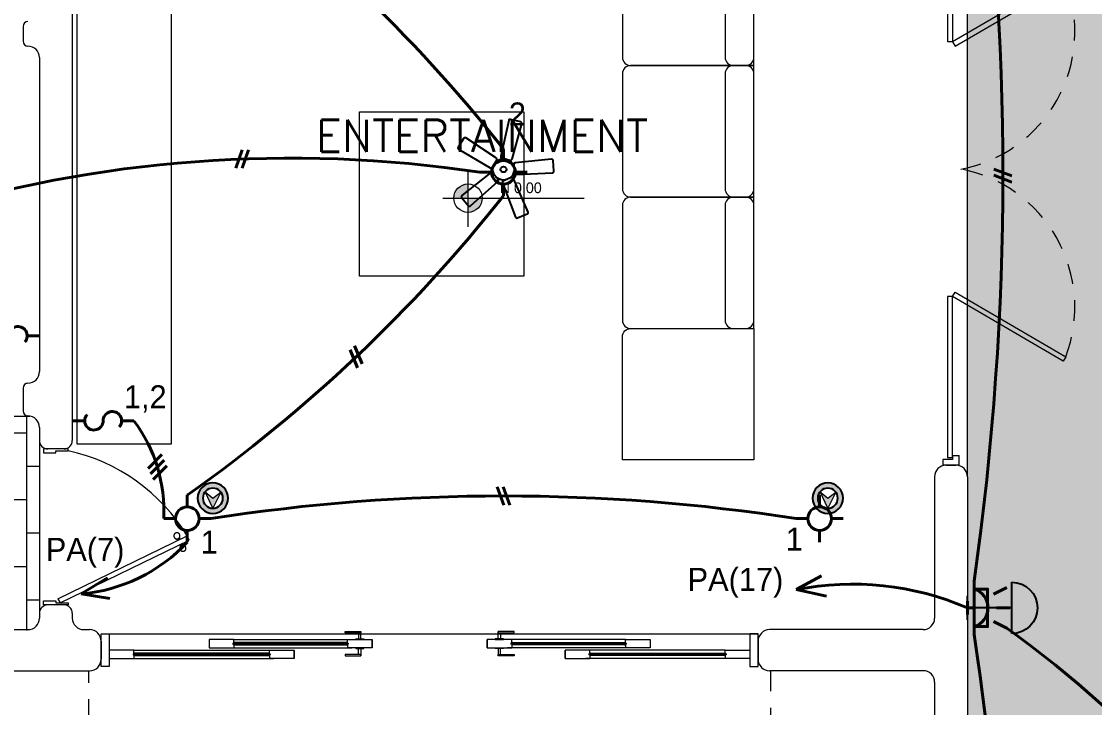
# Model space of a CAD drawing. Header units: metres. Extents: x 14 to 2416, y -346 to 476.
# Drawn here: x 51.24 to 57.78, y -76.9 to -72.73 of the extents above; entities that cross this region are included whole.
import ezdxf

# ---------------------------------------------------------------- set-up
doc = ezdxf.new("R2010")
doc.units = ezdxf.units.M
doc.linetypes.add('0', pattern=[0])
doc.linetypes.add('HIDDEN2', pattern=[0.1875, 0.125, -0.0625])
doc.layers.get('0').update_dxf_attribs({"linetype": '0', "lineweight": 20})
for name, color, linetype, lineweight in [('A-ANNO-TEXT', 20, 'Continuous', 13), ('A-DOOR', 35, 'Continuous', 5), ('A-WALL', 250, 'Continuous', 20), ('baños', 251, 'Continuous', 0), ('E Salida Interruptores', 22, 'Continuous', 40), ('E Salida Luces', 22, 'Continuous', 40), ('E Tuberia Emp Losa', 22, 'Continuous', 40), ('MAVA', 1, 'Continuous', 15), ('MOBILIARIOS', 252, 'Continuous', 0), ('piscina', 131, 'Continuous', 0), ('piso', 253, 'Continuous', 0), ('textos', 7, 'Continuous', 0)]:
    doc.layers.add(name, color=color, linetype=linetype, lineweight=lineweight)
doc.layers.add('hatch piso', color=253, linetype='Continuous', lineweight=0, transparency=0.7)
doc.layers.add('MAVA Luminarias', color=1, linetype='Continuous')
doc.layers.add('Techos 1', color=7, linetype='HIDDEN2', lineweight=9, true_color=0x42391a)
doc.styles.add('CENTURY GOTHIC', font='GOTHIC.TTF')
doc.styles.add('ESC100-2mm', font='arial.ttf', dxfattribs={"height": 0.15})
doc.styles.get("Standard").update_dxf_attribs({"font": 'arial.ttf', "height": 0.1875})

# ---------------------------------------------------------------- blocks, each defined once
blk = doc.blocks.new('dl ip')
at = {"layer": 'MAVA', "true_color": 0xf8991e, "transparency": 33554687}
h = blk.add_hatch(color=30, dxfattribs=at)
h.dxf.hatch_style = 1
h.paths.add_polyline_path([(94.7574, -111.2088), (94.7109, -111.2482), (94.6624, -111.2113), (94.7109, -111.3092)])
at = {"layer": 'MAVA Luminarias', "linetype": 'Continuous', "true_color": 0xf8991e}
h = blk.add_hatch(color=30, dxfattribs=at)
h.paths.add_polyline_path([(94.618, -111.2482, 1), (94.8039, -111.2482, 1)])
h.paths.add_polyline_path([(94.7719, -111.2482, -1), (94.6499, -111.2482, -1)], flags=16)
at = {"layer": 'MAVA', "color": 30, "true_color": 0xf8991e}
for p, q in [((94.7109, -111.2482), (94.6624, -111.2113)), ((94.6624, -111.2113), (94.7109, -111.3092)), ((94.7109, -111.3092), (94.7574, -111.2088)), ((94.7574, -111.2088), (94.7109, -111.2482))]:
    blk.add_line(p, q, dxfattribs=at)
at = {"layer": 'MAVA Luminarias', "color": 30, "linetype": 'Continuous', "true_color": 0xf8991e}
for radius in [0.093, 0.061]:
    blk.add_circle((94.7109, -111.2482), radius, dxfattribs=at)
blk = doc.blocks.new('SCONCE 1')
at = {"layer": 'MAVA Luminarias', "color": 5, "linetype": 'Continuous'}
for p, q in [((-1.374, 0.679), (-1.374, 1.191)), ((-0.931, 0.816), (-0.931, 1.054)), ((-1.374, 0.935), (-0.931, 0.935))]:
    blk.add_line(p, q, dxfattribs=at)
blk.add_arc((-1.374, 0.935), 0.256, 90, 270, dxfattribs=at)
blk = doc.blocks.new('abanico mava')
at = {"layer": 'MAVA Luminarias', "linetype": 'ByBlock', "lineweight": -2, "extrusion": (4.64878e-10, 3.72215e-09, 1), "elevation": 0}
for points in [[(513803.102, 2035248.678), (513803.215, 2035249.086, 0.421374), (513803.203, 2035249.107), (513803.084, 2035249.136, 0.421374), (513803.064, 2035249.124), (513802.972, 2035248.71, 0.407089), (513802.984, 2035248.69), (513803.082, 2035248.666, 0.407089)], [(513802.921, 2035248.69), (513802.567, 2035248.923, 0.421374), (513802.544, 2035248.918), (513802.479, 2035248.814, 0.421374), (513802.485, 2035248.791), (513802.85, 2035248.576, 0.407089), (513802.873, 2035248.581), (513802.926, 2035248.667, 0.407089)], [(513802.993, 2035248.405), (513803.142, 2035248.008, 0.421374), (513803.164, 2035247.998), (513803.278, 2035248.044, 0.421374), (513803.287, 2035248.066), (513803.118, 2035248.455, 0.407089), (513803.096, 2035248.464), (513803.003, 2035248.426, 0.407089)]]:
    blk.add_lwpolyline(points, format="xyb", close=True, dxfattribs=at)
at = {"layer": 'MAVA Luminarias', "linetype": 'ByBlock', "lineweight": -2, "extrusion": (4.64878e-10, 3.72215e-09, 1)}
for points in [[(513803.147, 2035248.501), (513803.57, 2035248.521, 0.421374), (513803.586, 2035248.539), (513803.578, 2035248.661, 0.421374), (513803.559, 2035248.676), (513803.137, 2035248.636, 0.407089), (513803.122, 2035248.618), (513803.129, 2035248.517, 0.407089)], [(513802.854, 2035248.521), (513802.522, 2035248.257, 0.421374), (513802.52, 2035248.233), (513802.599, 2035248.139, 0.421374), (513802.623, 2035248.137), (513802.94, 2035248.418, 0.407089), (513802.942, 2035248.442), (513802.877, 2035248.519, 0.407089)]]:
    blk.add_lwpolyline(points, format="xyb", close=True, dxfattribs=at)
at = {"layer": 'MAVA Luminarias', "linetype": 'ByBlock', "lineweight": -2}
for radius in [0.123, 0.0335]:
    blk.add_circle((513803.004, 2035248.559), radius, dxfattribs=at)
blk = doc.blocks.new('puerta 1.00')
at = {"layer": 'A-DOOR'}
for p, q in [((-0.15, -0.0125), (-0.9369, -0.3949)), ((-0.1376, -0.038), (-0.9245, -0.4204)), ((-0.1376, -0.038), (-0.15, -0.0125)), ((-0.8946, -0.3743), (-0.8996, -0.3641)), ((-0.8777, -0.3661), (-0.8826, -0.3559)), ((-0.8653, -0.3916), (-0.8603, -0.4018)), ((-0.9369, -0.3949), (-0.9245, -0.4204)), ((-0.8822, -0.3998), (-0.8772, -0.4101))]:
    blk.add_line(p, q, dxfattribs=at)
for points in [[(-0.05, 0), (-0.05, -0.025), (-0.125, -0.025), (-0.125, -0.0125), (-0.2, -0.0125), (-0.2, 0), (-0.05, 0)], [(-0.05, -0.95), (-0.05, -0.925), (-0.125, -0.925), (-0.125, -0.9375), (-0.2, -0.9375), (-0.2, -0.95), (-0.05, -0.95)]]:
    blk.add_lwpolyline(points, dxfattribs=at)
blk.add_arc((0.0366, 0.1602), 1.1229, 211.13358, 257.83427, dxfattribs=at)
for points in [[(-0.8982, -0.3642), (-0.9033, -0.3642), (-0.912, -0.3591), (-0.917, -0.3504), (-0.917, -0.3403), (-0.912, -0.3316), (-0.9033, -0.3265), (-0.8932, -0.3265), (-0.8844, -0.3316), (-0.8794, -0.3403), (-0.8794, -0.3504), (-0.8844, -0.3591), (-0.8932, -0.3642), (-0.8982, -0.3642)], [(-0.8617, -0.4394), (-0.8667, -0.4394), (-0.8754, -0.4344), (-0.8805, -0.4256), (-0.8805, -0.4156), (-0.8754, -0.4068), (-0.8667, -0.4018), (-0.8566, -0.4018), (-0.8479, -0.4068), (-0.8428, -0.4156), (-0.8428, -0.4257), (-0.8479, -0.4344), (-0.8566, -0.4394), (-0.8617, -0.4394)]]:
    blk.add_open_spline(points, degree=2, dxfattribs=at)
blk = doc.blocks.new('A$C2f9b60d5')
at = {"layer": 'A-DOOR'}
for p, q in [((0, 0.1005), (0.06, 0.1005)), ((0, 0.1005), (0, 0.0005)), ((0.06, 0.0605), (0.06, 0.1005)), ((3.6, 0.1), (3.54, 0.1)), ((3.54, 0.06), (3.54, 0.1)), ((3.6, 0.1), (3.6, 0)), ((0.035, 0.0005), (0, 0.0005)), ((0.035, 0.0605), (0.035, 0.0005)), ((0.06, 0.0605), (0.035, 0.0605)), ((3.54, 0.06), (3.565, 0.06)), ((3.565, 0.06), (3.565, 0)), ((3.565, 0), (3.6, 0))]:
    blk.add_line(p, q, dxfattribs=at)
for points in [[(0.6314, 0.7341), (1.0247, 0.0604), (1.0509, 0.0757), (0.6576, 0.7494)], [(2.9658, 0.7337), (2.5723, 0.0601), (2.5462, 0.0754), (2.9397, 0.749)], [(0.0446, 0.0605), (1.0247, 0.0604), (1.0247, 0.0301), (0.0446, 0.0302)], [(3.5524, 0.06), (2.5723, 0.0601), (2.5723, 0.0298), (3.5524, 0.0297)]]:
    blk.add_lwpolyline(points, close=True, dxfattribs=at)
at = {"layer": 'A-DOOR', "linetype": 'HIDDEN2'}
for centre, start, end in [((0.96, -0.0488), 10.76134, 110.74881), ((2.637, -0.0491), 69.23247, 169.21994)]:
    blk.add_arc(centre, 0.8536, start, end, dxfattribs=at)
blk = doc.blocks.new('PL BASE 1N NASAS 09')
at = {"layer": 'textos', "transparency": 33554534}
h = blk.add_hatch(color=256, dxfattribs=at)
h.dxf.hatch_style = 1
h.paths.add_polyline_path([(-96.4222, -38.3379, 0.414214), (-96.5087, -38.4244), (-96.4222, -38.4244)])
h.paths.add_polyline_path([(-96.3356, -38.4244), (-96.4222, -38.4244), (-96.4222, -38.511, 0.414214)])
at = {"layer": 'A-DOOR'}
for p, q in [((-97.0886, -41.07), (-97.0886, -41.1051)), ((-97.0886, -41.07), (-97.0886, -41.1051)), ((-97.0736, -41.1051), (-97.0736, -41.0604)), ((-97.0736, -41.1051), (-97.0736, -41.0604)), ((-96.2386, -41.1051), (-96.2386, -41.0604)), ((-96.2386, -41.1051), (-96.2386, -41.0604)), ((-96.2236, -41.07), (-96.2236, -41.1051)), ((-96.2236, -41.07), (-96.2236, -41.1051)), ((-97.8484, -41.1101), (-97.9984, -41.1101)), ((-97.9984, -41.1101), (-97.9984, -41.1601)), ((-97.8484, -41.1101), (-97.9984, -41.1101)), ((-97.9984, -41.1101), (-97.9984, -41.1601)), ((-97.9984, -41.1601), (-97.8484, -41.1601)), ((-97.9984, -41.1601), (-97.8484, -41.1601)), ((-97.8534, -41.1326), (-97.8534, -41.1376)), ((-97.8534, -41.1326), (-97.1511, -41.1326)), ((-97.8534, -41.1326), (-97.8534, -41.1376)), ((-97.8534, -41.1326), (-97.1511, -41.1326)), ((-97.8534, -41.1376), (-97.1511, -41.1376)), ((-97.8534, -41.1376), (-97.1511, -41.1376)), ((-97.8484, -41.1326), (-97.8484, -41.1101)), ((-97.8484, -41.1101), (-97.1299, -41.1101)), ((-97.8484, -41.1326), (-97.8484, -41.1101)), ((-97.8484, -41.1101), (-97.1299, -41.1101)), ((-97.8434, -41.1279), (-97.8484, -41.1279)), ((-97.8434, -41.1279), (-97.8484, -41.1279)), ((-97.8484, -41.1376), (-97.8484, -41.1601)), ((-97.8484, -41.1376), (-97.8484, -41.1601)), ((-97.8434, -41.1424), (-97.8484, -41.1424)), ((-97.8434, -41.1424), (-97.8484, -41.1424)), ((-97.8484, -41.1601), (-97.1299, -41.1601)), ((-97.8484, -41.1601), (-97.1299, -41.1601)), ((-97.8434, -41.1279), (-97.8434, -41.1326)), ((-97.1611, -41.1279), (-97.8434, -41.1279)), ((-97.8434, -41.1279), (-97.8434, -41.1326)), ((-97.1611, -41.1279), (-97.8434, -41.1279)), ((-97.8434, -41.1424), (-97.8434, -41.1376)), ((-97.8434, -41.1424), (-97.8434, -41.1376)), ((-97.8434, -41.1424), (-97.1611, -41.1424)), ((-97.8434, -41.1424), (-97.1611, -41.1424)), ((-97.1611, -41.1279), (-97.1561, -41.1279)), ((-97.1611, -41.1279), (-97.1611, -41.1326)), ((-97.1611, -41.1279), (-97.1561, -41.1279)), ((-97.1611, -41.1279), (-97.1611, -41.1326)), ((-97.1611, -41.1424), (-97.1611, -41.1376)), ((-97.1611, -41.1424), (-97.1611, -41.1376)), ((-97.1611, -41.1424), (-97.1561, -41.1424)), ((-97.1611, -41.1424), (-97.1561, -41.1424)), ((-97.1561, -41.1101), (-97.0061, -41.1101)), ((-97.1561, -41.1326), (-97.1561, -41.1101)), ((-97.1561, -41.1101), (-97.0061, -41.1101)), ((-97.1561, -41.1326), (-97.1561, -41.1101)), ((-97.1561, -41.1376), (-97.1561, -41.1601)), ((-97.1561, -41.1376), (-97.1561, -41.1601)), ((-97.0061, -41.1601), (-97.1561, -41.1601)), ((-97.0061, -41.1601), (-97.1561, -41.1601)), ((-97.1511, -41.1326), (-97.1511, -41.1376)), ((-97.1511, -41.1326), (-97.1511, -41.1376)), ((-97.0061, -41.1601), (-97.0061, -41.1101)), ((-97.0061, -41.1101), (-97.0061, -41.1601)), ((-97.0061, -41.1601), (-97.0061, -41.1101)), ((-97.0061, -41.1101), (-97.0061, -41.1601)), ((-96.3061, -41.1601), (-96.3061, -41.1101)), ((-96.1561, -41.1101), (-96.3061, -41.1101)), ((-96.3061, -41.1101), (-96.3061, -41.1601)), ((-96.3061, -41.1601), (-96.3061, -41.1101)), ((-96.1561, -41.1101), (-96.3061, -41.1101)), ((-96.3061, -41.1101), (-96.3061, -41.1601)), ((-96.3061, -41.1601), (-96.1561, -41.1601)), ((-96.3061, -41.1601), (-96.1561, -41.1601)), ((-95.4637, -41.1101), (-96.1822, -41.1101)), ((-95.4637, -41.1101), (-96.1822, -41.1101)), ((-95.4637, -41.1601), (-96.1822, -41.1601)), ((-95.4637, -41.1601), (-96.1822, -41.1601)), ((-95.4587, -41.1326), (-96.1611, -41.1326)), ((-96.1611, -41.1326), (-96.1611, -41.1376)), ((-95.4587, -41.1326), (-96.1611, -41.1326)), ((-96.1611, -41.1326), (-96.1611, -41.1376)), ((-95.4587, -41.1376), (-96.1611, -41.1376)), ((-95.4587, -41.1376), (-96.1611, -41.1376)), ((-96.1561, -41.1326), (-96.1561, -41.1101)), ((-96.1561, -41.1326), (-96.1561, -41.1101)), ((-96.1511, -41.1279), (-96.1561, -41.1279)), ((-96.1511, -41.1279), (-96.1561, -41.1279)), ((-96.1561, -41.1376), (-96.1561, -41.1601)), ((-96.1561, -41.1376), (-96.1561, -41.1601)), ((-96.1511, -41.1424), (-96.1561, -41.1424)), ((-96.1511, -41.1424), (-96.1561, -41.1424)), ((-96.1511, -41.1279), (-95.4687, -41.1279)), ((-96.1511, -41.1279), (-96.1511, -41.1326)), ((-96.1511, -41.1279), (-95.4687, -41.1279)), ((-96.1511, -41.1279), (-96.1511, -41.1326)), ((-96.1511, -41.1424), (-96.1511, -41.1376)), ((-96.1511, -41.1424), (-96.1511, -41.1376)), ((-95.4687, -41.1424), (-96.1511, -41.1424)), ((-95.4687, -41.1424), (-96.1511, -41.1424)), ((-95.4687, -41.1279), (-95.4637, -41.1279)), ((-95.4687, -41.1279), (-95.4687, -41.1326)), ((-95.4687, -41.1279), (-95.4637, -41.1279)), ((-95.4687, -41.1279), (-95.4687, -41.1326)), ((-95.4687, -41.1424), (-95.4687, -41.1376)), ((-95.4687, -41.1424), (-95.4687, -41.1376)), ((-95.4687, -41.1424), (-95.4637, -41.1424)), ((-95.4687, -41.1424), (-95.4637, -41.1424)), ((-95.4637, -41.1101), (-95.3137, -41.1101)), ((-95.4637, -41.1326), (-95.4637, -41.1101)), ((-95.4637, -41.1101), (-95.3137, -41.1101)), ((-95.4637, -41.1326), (-95.4637, -41.1101)), ((-95.4637, -41.1376), (-95.4637, -41.1601)), ((-95.4637, -41.1376), (-95.4637, -41.1601)), ((-95.3137, -41.1601), (-95.4637, -41.1601)), ((-95.3137, -41.1601), (-95.4637, -41.1601)), ((-95.4587, -41.1326), (-95.4587, -41.1376)), ((-95.4587, -41.1326), (-95.4587, -41.1376)), ((-95.3137, -41.1101), (-95.3137, -41.1601)), ((-95.3137, -41.1101), (-95.3137, -41.1601)), ((-98.4561, -41.1747), (-98.6061, -41.1747)), ((-98.6061, -41.1747), (-98.6061, -41.2247)), ((-98.4561, -41.1747), (-98.6061, -41.1747)), ((-98.6061, -41.1747), (-98.6061, -41.2247)), ((-98.6061, -41.2247), (-98.4561, -41.2247)), ((-98.6061, -41.2247), (-98.4561, -41.2247)), ((-98.4611, -41.1972), (-98.4611, -41.2022)), ((-98.4611, -41.1972), (-97.6261, -41.1972)), ((-98.4611, -41.1972), (-98.4611, -41.2022)), ((-98.4611, -41.1972), (-97.6261, -41.1972)), ((-98.4611, -41.2022), (-97.6261, -41.2022)), ((-98.4611, -41.2022), (-97.6261, -41.2022)), ((-98.4561, -41.1972), (-98.4561, -41.1747)), ((-98.4561, -41.1747), (-97.6049, -41.1747)), ((-98.4561, -41.1972), (-98.4561, -41.1747)), ((-98.4561, -41.1747), (-97.6049, -41.1747)), ((-98.4511, -41.1925), (-98.4561, -41.1925)), ((-98.4511, -41.1925), (-98.4561, -41.1925)), ((-98.4561, -41.2022), (-98.4561, -41.2247)), ((-98.4561, -41.2022), (-98.4561, -41.2247)), ((-98.4511, -41.207), (-98.4561, -41.207)), ((-98.4511, -41.207), (-98.4561, -41.207)), ((-98.4561, -41.2247), (-97.6049, -41.2247)), ((-98.4561, -41.2247), (-97.6049, -41.2247)), ((-98.4511, -41.1925), (-98.4511, -41.1972)), ((-97.6361, -41.1925), (-98.4511, -41.1925)), ((-98.4511, -41.1925), (-98.4511, -41.1972)), ((-97.6361, -41.1925), (-98.4511, -41.1925)), ((-98.4511, -41.207), (-98.4511, -41.2022)), ((-98.4511, -41.207), (-98.4511, -41.2022)), ((-98.4511, -41.207), (-97.6361, -41.207)), ((-98.4511, -41.207), (-97.6361, -41.207)), ((-97.6361, -41.1925), (-97.6311, -41.1925)), ((-97.6361, -41.1925), (-97.6361, -41.1972)), ((-97.6361, -41.1925), (-97.6311, -41.1925)), ((-97.6361, -41.1925), (-97.6361, -41.1972)), ((-97.6361, -41.207), (-97.6361, -41.2022)), ((-97.6361, -41.207), (-97.6361, -41.2022)), ((-97.6361, -41.207), (-97.6311, -41.207)), ((-97.6361, -41.207), (-97.6311, -41.207)), ((-97.6311, -41.1747), (-97.4811, -41.1747)), ((-97.6311, -41.1972), (-97.6311, -41.1747)), ((-97.6311, -41.1747), (-97.4811, -41.1747)), ((-97.6311, -41.1972), (-97.6311, -41.1747)), ((-97.6311, -41.2022), (-97.6311, -41.2247)), ((-97.6311, -41.2022), (-97.6311, -41.2247)), ((-97.4811, -41.2247), (-97.6311, -41.2247)), ((-97.4811, -41.2247), (-97.6311, -41.2247)), ((-97.6261, -41.1972), (-97.6261, -41.2022)), ((-97.6261, -41.1972), (-97.6261, -41.2022)), ((-97.4811, -41.2247), (-97.4811, -41.1747)), ((-97.4811, -41.1747), (-97.4811, -41.2247)), ((-97.4811, -41.2247), (-97.4811, -41.1747)), ((-97.4811, -41.1747), (-97.4811, -41.2247)), ((-97.0886, -41.2002), (-97.0886, -41.1651)), ((-97.0886, -41.2002), (-97.0886, -41.1651)), ((-97.0736, -41.1651), (-97.0736, -41.2099)), ((-97.0736, -41.1651), (-97.0736, -41.2099)), ((-96.2386, -41.1651), (-96.2386, -41.2099)), ((-96.2386, -41.1651), (-96.2386, -41.2099)), ((-96.2236, -41.2002), (-96.2236, -41.1651)), ((-96.2236, -41.2002), (-96.2236, -41.1651)), ((-95.8311, -41.2247), (-95.8311, -41.1747)), ((-95.6811, -41.1747), (-95.8311, -41.1747)), ((-95.8311, -41.1747), (-95.8311, -41.2247)), ((-95.8311, -41.2247), (-95.8311, -41.1747)), ((-95.6811, -41.1747), (-95.8311, -41.1747)), ((-95.8311, -41.1747), (-95.8311, -41.2247)), ((-95.8311, -41.2247), (-95.6811, -41.2247)), ((-95.8311, -41.2247), (-95.6811, -41.2247)), ((-94.8561, -41.1747), (-95.7072, -41.1747)), ((-94.8561, -41.1747), (-95.7072, -41.1747)), ((-94.8561, -41.2247), (-95.7072, -41.2247)), ((-94.8561, -41.2247), (-95.7072, -41.2247)), ((-94.8511, -41.1972), (-95.6861, -41.1972)), ((-95.6861, -41.1972), (-95.6861, -41.2022)), ((-94.8511, -41.1972), (-95.6861, -41.1972)), ((-95.6861, -41.1972), (-95.6861, -41.2022)), ((-94.8511, -41.2022), (-95.6861, -41.2022)), ((-94.8511, -41.2022), (-95.6861, -41.2022)), ((-95.6811, -41.1972), (-95.6811, -41.1747)), ((-95.6811, -41.1972), (-95.6811, -41.1747)), ((-95.6761, -41.1925), (-95.6811, -41.1925)), ((-95.6761, -41.1925), (-95.6811, -41.1925)), ((-95.6811, -41.2022), (-95.6811, -41.2247)), ((-95.6811, -41.2022), (-95.6811, -41.2247)), ((-95.6761, -41.207), (-95.6811, -41.207)), ((-95.6761, -41.207), (-95.6811, -41.207)), ((-95.6761, -41.1925), (-94.8611, -41.1925)), ((-95.6761, -41.1925), (-95.6761, -41.1972)), ((-95.6761, -41.1925), (-94.8611, -41.1925)), ((-95.6761, -41.1925), (-95.6761, -41.1972)), ((-95.6761, -41.207), (-95.6761, -41.2022)), ((-95.6761, -41.207), (-95.6761, -41.2022)), ((-94.8611, -41.207), (-95.6761, -41.207)), ((-94.8611, -41.207), (-95.6761, -41.207)), ((-94.8611, -41.1925), (-94.8561, -41.1925)), ((-94.8611, -41.1925), (-94.8611, -41.1972)), ((-94.8611, -41.1925), (-94.8561, -41.1925)), ((-94.8611, -41.1925), (-94.8611, -41.1972)), ((-94.8611, -41.207), (-94.8611, -41.2022)), ((-94.8611, -41.207), (-94.8611, -41.2022)), ((-94.8611, -41.207), (-94.8561, -41.207)), ((-94.8611, -41.207), (-94.8561, -41.207)), ((-94.8561, -41.1747), (-94.7061, -41.1747)), ((-94.8561, -41.1972), (-94.8561, -41.1747)), ((-94.8561, -41.1747), (-94.7061, -41.1747)), ((-94.8561, -41.1972), (-94.8561, -41.1747)), ((-94.8561, -41.2022), (-94.8561, -41.2247)), ((-94.8561, -41.2022), (-94.8561, -41.2247)), ((-94.7061, -41.2247), (-94.8561, -41.2247)), ((-94.7061, -41.2247), (-94.8561, -41.2247)), ((-94.8511, -41.1972), (-94.8511, -41.2022)), ((-94.8511, -41.1972), (-94.8511, -41.2022)), ((-94.7061, -41.1747), (-94.7061, -41.2247)), ((-94.7061, -41.1747), (-94.7061, -41.2247))]:
    blk.add_line(p, q, dxfattribs=at)
for points in [[(-98.6061, -41.2747), (-98.6561, -41.2747), (-98.6561, -41.0747), (-98.6061, -41.0747)], [(-98.6061, -41.2747), (-98.6561, -41.2747), (-98.6561, -41.0747), (-98.6061, -41.0747)], [(-94.7061, -41.2747), (-94.6561, -41.2747), (-94.6561, -41.0747), (-94.7061, -41.0747)], [(-94.7061, -41.2747), (-94.6561, -41.2747), (-94.6561, -41.0747), (-94.7061, -41.0747)]]:
    blk.add_lwpolyline(points, close=True, dxfattribs=at)
at = {"layer": 'A-DOOR', "color": 7}
for points in [[(-97.0736, -41.0604), (-97.0736, -41.07), (-97.1709, -41.07), (-97.1709, -41.0604)], [(-97.0736, -41.0604), (-97.0736, -41.07), (-97.1709, -41.07), (-97.1709, -41.0604)], [(-96.2386, -41.0604), (-96.2386, -41.07), (-96.1413, -41.07), (-96.1413, -41.0604)], [(-96.2386, -41.0604), (-96.2386, -41.07), (-96.1413, -41.07), (-96.1413, -41.0604)], [(-97.0563, -41.1101), (-97.1058, -41.1101), (-97.1058, -41.1051), (-97.0563, -41.1051)], [(-97.0563, -41.1101), (-97.1058, -41.1101), (-97.1058, -41.1051), (-97.0563, -41.1051)], [(-97.0563, -41.1601), (-97.1058, -41.1601), (-97.1058, -41.1651), (-97.0563, -41.1651)], [(-97.0563, -41.1601), (-97.1058, -41.1601), (-97.1058, -41.1651), (-97.0563, -41.1651)], [(-96.2558, -41.1101), (-96.2063, -41.1101), (-96.2063, -41.1051), (-96.2558, -41.1051)], [(-96.2558, -41.1101), (-96.2063, -41.1101), (-96.2063, -41.1051), (-96.2558, -41.1051)], [(-96.2558, -41.1601), (-96.2063, -41.1601), (-96.2063, -41.1651), (-96.2558, -41.1651)], [(-96.2558, -41.1601), (-96.2063, -41.1601), (-96.2063, -41.1651), (-96.2558, -41.1651)], [(-97.0736, -41.2099), (-97.0736, -41.2002), (-97.1709, -41.2002), (-97.1709, -41.2099)], [(-97.0736, -41.2099), (-97.0736, -41.2002), (-97.1709, -41.2002), (-97.1709, -41.2099)], [(-96.2386, -41.2099), (-96.2386, -41.2002), (-96.1413, -41.2002), (-96.1413, -41.2099)], [(-96.2386, -41.2099), (-96.2386, -41.2002), (-96.1413, -41.2002), (-96.1413, -41.2099)]]:
    blk.add_lwpolyline(points, close=True, dxfattribs=at)
at = {"layer": 'A-WALL'}
for p, q in [((-98.8311, -35.5197), (-98.8311, -39.8997)), ((-99.1011, -37.3497), (-99.1011, -37.3497)), ((-99.1311, -37.3797), (-99.1311, -37.4697)), ((-99.1011, -37.4997), (-99.1011, -37.4997)), ((-99.0311, -37.5697), (-99.0311, -39.4797)), ((-99.1311, -39.5797), (-99.1311, -39.7197)), ((-99.0311, -39.8197), (-99.0311, -39.8997)), ((-98.8811, -39.9497), (-98.9811, -39.9497)), ((-93.5111, -40.0497), (-93.4511, -40.0497)), ((-93.5811, -40.1197), (-93.5811, -40.9797)), ((-93.3811, -40.1197), (-93.3811, -41.2997)), ((-99.0311, -40.9497), (-99.0311, -40.9797)), ((-98.8811, -40.8997), (-98.9811, -40.8997)), ((-98.8311, -40.9497), (-98.8311, -40.9797)), ((-99.8611, -41.0497), (-99.1011, -41.0497)), ((-98.7611, -41.0497), (-98.7261, -41.0497)), ((-93.6511, -41.0497), (-94.5861, -41.0497)), ((-98.656, -41.1197), (-98.656, -41.2297)), ((-98.656, -41.1197), (-98.656, -41.2297)), ((-94.6561, -41.1197), (-94.6561, -41.2297)), ((-94.6561, -41.1197), (-94.6561, -41.2297)), ((-99.6611, -41.2997), (-98.7261, -41.2997)), ((-93.6503, -41.2997), (-94.5861, -41.2997)), ((-93.3811, -41.2997), (-93.3811, -41.9797)), ((-93.5811, -41.3699), (-93.5811, -41.9797))]:
    blk.add_line(p, q, dxfattribs=at)
for centre, radius, start, end in [((-99.1011, -37.3797), 0.03, 90, 180), ((-99.1011, -37.4697), 0.03, 180, 270), ((-99.1011, -37.5697), 0.07, 0, 90), ((-99.1011, -39.4797), 0.07, 270, 0), ((-99.1011, -39.5797), 0.03, 90, 180), ((-99.1011, -39.7197), 0.03, 180, 270), ((-99.1011, -39.8197), 0.07, 0, 90), ((-98.9811, -39.8997), 0.05, 180, 270), ((-98.8811, -39.8997), 0.05, 270, 0), ((-93.5111, -40.1197), 0.07, 90, 180), ((-93.4511, -40.1197), 0.07, 0, 90), ((-98.9811, -40.9497), 0.05, 90, 180), ((-98.8811, -40.9497), 0.05, 360, 90), ((-99.1011, -40.9797), 0.07, 270, 360), ((-98.7611, -40.9797), 0.07, 180, 270), ((-93.6511, -40.9797), 0.07, 270, 360), ((-98.7261, -41.1197), 0.07, 0, 90), ((-94.5861, -41.1197), 0.07, 90, 180), ((-98.7261, -41.2297), 0.07, 270, 0), ((-94.5861, -41.2297), 0.07, 180, 270), ((-93.6497, -41.3683), 0.0686, 358.69805, 90.53682)]:
    blk.add_arc(centre, radius, start, end, dxfattribs=at)
at = {"layer": 'piscina', "const_width": 0.004}
for points in [[(-97.8534, -41.1351), (-97.1511, -41.1351)], [(-97.8534, -41.1351), (-97.1511, -41.1351)], [(-95.4587, -41.1351), (-96.1611, -41.1351)], [(-95.4587, -41.1351), (-96.1611, -41.1351)], [(-98.4611, -41.1997), (-97.6261, -41.1997)], [(-98.4611, -41.1997), (-97.6261, -41.1997)], [(-94.8511, -41.1997), (-95.6861, -41.1997)], [(-94.8511, -41.1997), (-95.6861, -41.1997)]]:
    blk.add_lwpolyline(points, dxfattribs=at)
at = {"layer": 'piso', "transparency": 33554687}
blk.add_line((-93.3811, -40.1197), (-93.3811, -36.3797), dxfattribs=at)
at = {"layer": 'piso'}
for p, q in [((-100.1511, -39.7497), (-99.0894, -39.7507)), ((-99.0311, -39.8997), (-99.0311, -40.9497)), ((-98.6561, -41.0747), (-94.6561, -41.0747)), ((-98.6561, -41.0747), (-94.6561, -41.0747))]:
    blk.add_line(p, q, dxfattribs=at)
at = {"layer": 'Techos 1'}
for p, q in [((-98.7311, -45.1977), (-98.7311, -41.2997)), ((-94.5811, -41.2997), (-94.5811, -45.2056))]:
    blk.add_line(p, q, dxfattribs=at)
at = {"layer": 'textos'}
for p, q in [((-96.4222, -38.2505), (-96.4222, -38.5984)), ((-96.576, -38.4244), (-95.7151, -38.4244))]:
    blk.add_line(p, q, dxfattribs=at)
blk.add_circle((-96.4222, -38.4244), 0.0865, dxfattribs=at)
at = {"color": 1, "rotation": 270}
blk.add_blockref('A$C2f9b60d5', (-93.5316, -36.4497), dxfattribs=at)
at = {"layer": 'A-DOOR', "rotation": 180}
blk.add_blockref('puerta 1.00', (-99.0561, -40.8997), dxfattribs=at)
at = {"layer": 'textos', "insert": (-97.482, -38.1433), "char_height": 0.195, "width": 3.404877, "attachment_point": 7}
blk.add_mtext('{\\Fromans|c0; ENTERTAINMENT}', dxfattribs=at)
at = {"layer": 'textos', "insert": (-96.2292, -38.3291), "char_height": 0.065, "attachment_point": 1, "style": 'ESC100-2mm'}
blk.add_mtext_dynamic_manual_height_columns('{\\Ftxt|c0;N 0.00}', width=2.216942, gutter_width=0.5, heights=[0], dxfattribs=at)
blk = doc.blocks.new('PL MUEBLES 1N NASAS 09')
at = {"layer": 'hatch piso'}
h = blk.add_hatch(dxfattribs=at)
h.set_pattern_fill('AR-BRSTD', color=256, scale=0.002, angle=-90)
h.set_pattern_definition([(270, (32.50438, 232.01007), (0.1354836, -2e-17), []), (0, (32.50438, 232.01007), (0.1354836, 0.2032), [0.1354836, -0.1354836])])
h.paths.add_polyline_path([(77.6423, 53.2549), (75.0805, 53.2549), (75.0805, 47.4481), (74.0805, 47.4481), (74.0805, 53.2536), (64.2055, 53.2536), (64.2055, 52.9536), (68.8805, 52.9536), (68.8805, 32.9536), (64.2055, 32.9536), (64.2055, 32.6536), (74.0805, 32.6536), (74.0805, 38.459), (75.0805, 38.459), (75.0805, 32.6549), (77.6423, 32.6549)])
h.paths.add_polyline_path([(72.263, 46.1088), (72.263, 45.6588), (72.6881, 45.6588), (72.6881, 44.6588), (70.0881, 44.6588), (70.0881, 45.6588), (70.5049, 45.6588), (70.5049, 46.1088)], flags=16)
h.paths.add_polyline_path([(70.1951, 48.5995), (70.1951, 49.5995), (71.8951, 49.5995), (71.8951, 48.5995)], flags=16)
edge = h.paths.add_edge_path(flags=16)
edge.add_arc((73.3805, 47.1481), 0.1, 90, 180, ccw=False)
edge.add_line((73.3805, 47.2481), (73.7805, 47.2481))
edge.add_arc((73.7805, 47.1481), 0.1, 0, 90, ccw=False)
edge.add_line((73.8805, 47.1481), (73.8805, 46.8981))
edge.add_arc((73.7805, 46.8981), 0.1, -90, 0, ccw=False)
edge.add_line((73.7805, 46.7981), (73.3805, 46.7981))
edge.add_arc((73.3805, 46.8981), 0.1, 180, 270, ccw=False)
edge.add_line((73.2805, 46.8981), (73.2805, 47.1481))
edge = h.paths.add_edge_path(flags=16)
edge.add_arc((71.0742, 50.0034), 0.25, 0, 360)
edge = h.paths.add_edge_path(flags=16)
edge.add_ellipse((71.5381, 43.9234), major_axis=(0.8, 0.0085), ratio=0.419259, start_angle=0, end_angle=360)
h.paths.add_polyline_path([(72.6881, 44.3074), (73.4881, 44.3074), (73.4881, 43.5074), (72.6881, 43.5074)], flags=16)
h.paths.add_polyline_path([(70.0881, 44.3074), (70.0881, 43.5074), (69.2881, 43.5074), (69.2881, 44.3074)], flags=16)
h.paths.add_polyline_path([(70.1951, 50.4072), (70.1951, 51.4072), (71.8951, 51.4072), (71.8951, 50.4072)], flags=16)
edge = h.paths.add_edge_path(flags=16)
edge.add_ellipse((71.5381, 41.9837), major_axis=(0.8, -0.0085), ratio=0.419259, start_angle=0, end_angle=360, ccw=False)
h.paths.add_polyline_path([(72.6881, 42.3997), (73.4881, 42.3997), (73.4881, 41.5997), (72.6881, 41.5997)], flags=16)
h.paths.add_polyline_path([(70.0881, 42.3997), (70.0881, 41.5997), (69.2881, 41.5997), (69.2881, 42.3997)], flags=16)
edge = h.paths.add_edge_path(flags=16)
edge.add_line((73.2805, 52.5959), (73.2805, 52.8459))
edge.add_arc((73.3805, 52.8459), 0.1, 90, 180, ccw=False)
edge.add_line((73.3805, 52.9459), (73.7805, 52.9459))
edge.add_arc((73.7805, 52.8459), 0.1, 0, 90, ccw=False)
edge.add_line((73.8805, 52.8459), (73.8805, 52.5959))
edge.add_arc((73.7805, 52.5959), 0.1, -90, 0, ccw=False)
edge.add_line((73.7805, 52.4959), (73.3805, 52.4959))
edge.add_arc((73.3805, 52.5959), 0.1, 180, 270, ccw=False)
h.paths.add_polyline_path([(72.6881, 41.2483), (72.6881, 40.2483), (72.263, 40.2483), (72.263, 39.7983), (70.5049, 39.7983), (70.5049, 40.2483), (70.0881, 40.2483), (70.0881, 41.2483)], flags=16)
edge = h.paths.add_edge_path(flags=16)
edge.add_line((73.3805, 39.099), (73.7805, 39.099))
edge.add_arc((73.7805, 38.999), 0.1, 0, 90, ccw=False)
edge.add_line((73.8805, 38.999), (73.8805, 38.749))
edge.add_arc((73.7805, 38.749), 0.1, -90, 0, ccw=False)
edge.add_line((73.7805, 38.649), (73.3805, 38.649))
edge.add_arc((73.3805, 38.749), 0.1, 180, 270, ccw=False)
edge.add_line((73.2805, 38.749), (73.2805, 38.999))
edge.add_arc((73.3805, 38.999), 0.1, 90, 180, ccw=False)
edge = h.paths.add_edge_path(flags=0)
edge.add_line((70.4837, 36.7952), (70.4399, 36.8229))
edge.add_line((70.4399, 36.8229), (70.4131, 36.7807))
edge.add_line((70.4131, 36.7807), (70.3286, 36.8341))
edge.add_arc((70.195, 36.6229), 0.25, 57.68021, 237.68021)
edge.add_line((70.0613, 36.4116), (70.1458, 36.3581))
edge.add_line((70.1458, 36.3581), (70.1191, 36.3159))
edge.add_line((70.1191, 36.3159), (70.1731, 36.2817))
edge.add_arc((71.2562, 35.9774), 1.125, 133.37096, 164.30948, ccw=False)
edge = h.paths.add_edge_path(flags=16)
edge.add_arc((70.0042, 35.9865), 0.2909, 89.25887, 335.97934, ccw=False)
edge.add_line((70.008, 36.2774), (70.108, 36.2774))
edge.add_line((70.108, 36.2774), (70.108, 36.2274))
edge.add_line((70.108, 36.2274), (70.008, 36.2274))
edge.add_arc((70.008, 35.9774), 0.25, 90, 270)
edge.add_line((70.008, 35.7274), (70.108, 35.7274))
edge.add_line((70.108, 35.7274), (70.108, 35.6774))
edge.add_line((70.108, 35.6774), (70.1799, 35.6774))
edge.add_line((70.1799, 35.6774), (70.1191, 35.639))
edge.add_line((70.1191, 35.639), (70.1458, 35.5967))
edge.add_line((70.1458, 35.5967), (70.0613, 35.5433))
edge.add_arc((70.195, 35.332), 0.25, 122.31979, 302.31979)
edge.add_line((70.3286, 35.1207), (70.4131, 35.1742))
edge.add_line((70.4131, 35.1742), (70.4399, 35.1319))
edge.add_line((70.4399, 35.1319), (70.3554, 35.0785))
edge.add_arc((70.1898, 35.3287), 0.3, 211.27428, 303.49799, ccw=False)
edge.add_arc((70.2847, 34.8472), 0.4791, -37.75931, 137.1635, ccw=False)
edge.add_arc((70.6181, 34.7662), 0.2172, 282.0494, 481.72819)
edge.add_line((70.5039, 34.9509), (70.544, 35.0426))
edge.add_line((70.544, 35.0426), (70.5898, 35.0225))
edge.add_line((70.5898, 35.0225), (70.5497, 34.9309))
edge.add_arc((70.79, 34.8563), 0.2515, -29.97721, 162.74223, ccw=False)
edge.add_line((71.0078, 34.7306), (71.0479, 34.8222))
edge.add_line((71.0479, 34.8222), (71.0937, 34.8022))
edge.add_line((71.0937, 34.8022), (71.1225, 34.8681))
edge.add_line((71.1225, 34.8681), (71.1334, 34.797))
edge.add_line((71.1334, 34.797), (71.1828, 34.8046))
edge.add_line((71.1828, 34.8046), (71.198, 34.7057))
edge.add_arc((71.443, 34.7571), 0.2504, 5.56994, 191.83466, ccw=False)
edge.add_line((71.6922, 34.7814), (71.6771, 34.8802))
edge.add_line((71.6771, 34.8802), (71.7265, 34.8878))
edge.add_line((71.7265, 34.8878), (71.7156, 34.9588))
edge.add_line((71.7156, 34.9588), (71.7628, 34.9046))
edge.add_line((71.7628, 34.9046), (71.8005, 34.9374))
edge.add_line((71.8005, 34.9374), (71.8662, 34.862))
edge.add_arc((72.0737, 35.0044), 0.2516, 47.58671, 214.45746, ccw=False)
edge.add_line((72.2434, 35.1902), (72.1778, 35.2656))
edge.add_line((72.1778, 35.2656), (72.2155, 35.2984))
edge.add_line((72.2155, 35.2984), (72.1612, 35.3608))
edge.add_line((72.1612, 35.3608), (72.2391, 35.3331))
edge.add_line((72.2391, 35.3331), (72.2559, 35.3802))
edge.add_line((72.2559, 35.3802), (72.3501, 35.3468))
edge.add_arc((72.4234, 35.586), 0.2502, 67.92435, 252.95457, ccw=False)
edge.add_line((72.5175, 35.8179), (72.4233, 35.8514))
edge.add_line((72.4233, 35.8514), (72.44, 35.8985))
edge.add_line((72.44, 35.8985), (72.3723, 35.9226))
edge.add_line((72.3723, 35.9226), (72.4424, 35.9384))
edge.add_line((72.4424, 35.9384), (72.4313, 35.9872))
edge.add_line((72.4313, 35.9872), (72.5289, 36.0093))
edge.add_arc((72.4445, 36.2465), 0.2518, 95.95001, 289.56847, ccw=False)
edge.add_line((72.4184, 36.4969), (72.3209, 36.4749))
edge.add_line((72.3209, 36.4749), (72.3099, 36.5236))
edge.add_line((72.3099, 36.5236), (72.2397, 36.5077))
edge.add_line((72.2397, 36.5077), (72.2905, 36.5587))
edge.add_line((72.2905, 36.5587), (72.2551, 36.594))
edge.add_line((72.2551, 36.594), (72.3257, 36.6648))
edge.add_arc((72.1487, 36.8413), 0.25, 315.07903, 495.07903)
edge.add_line((71.9717, 37.0178), (71.9011, 36.947))
edge.add_line((71.9011, 36.947), (71.8657, 36.9823))
edge.add_line((71.8657, 36.9823), (71.9363, 37.0531))
edge.add_arc((72.1119, 36.9416), 0.2081, -66.66126, 147.57331, ccw=False)
edge.add_arc((72.46, 37.8666), 1.1473, 197.48909, 256.61195, ccw=False)
edge.add_arc((71.3445, 37.2226), 0.3, -4.05695, 85.94305, ccw=False)
edge.add_line((71.6438, 37.2013), (71.6367, 37.1016))
edge.add_line((71.6367, 37.1016), (71.5868, 37.1051))
edge.add_line((71.5868, 37.1051), (71.5939, 37.2049))
edge.add_arc((71.3445, 37.2226), 0.25, 355.94305, 535.94305)
edge.add_line((71.0952, 37.2403), (71.0881, 37.1405))
edge.add_line((71.0881, 37.1405), (71.0382, 37.144))
edge.add_line((71.0382, 37.144), (71.0331, 37.0723))
edge.add_line((71.0331, 37.0723), (70.9991, 37.1357))
edge.add_line((70.9991, 37.1357), (70.955, 37.112))
edge.add_line((70.955, 37.112), (70.9077, 37.2001))
edge.add_arc((70.4179, 37.5831), 0.6217, 274.55284, 321.97284, ccw=False)
edge.add_line((70.4673, 36.9633), (70.5146, 36.8752))
edge.add_line((70.5146, 36.8752), (70.4706, 36.8515))
edge.add_line((70.4706, 36.8515), (70.4233, 36.9396))
edge.add_arc((70.6845, 37.0871), 0.3, 117.21733, 209.44104, ccw=False)
edge.add_arc((71.7235, 36.3655), 1.5363, 139.95915, 198.89214)
edge = h.paths.add_edge_path(flags=0)
edge.add_arc((71.2562, 35.9774), 0.7, 0, 360)
edge = h.paths.add_edge_path(flags=16)
edge.add_line((73.3805, 33.4111), (73.7805, 33.4111))
edge.add_arc((73.7805, 33.3111), 0.1, 0, 90, ccw=False)
edge.add_line((73.8805, 33.3111), (73.8805, 33.0611))
edge.add_arc((73.7805, 33.0611), 0.1, -90, 0, ccw=False)
edge.add_line((73.7805, 32.9611), (73.3805, 32.9611))
edge.add_arc((73.3805, 33.0611), 0.1, 180, 270, ccw=False)
edge.add_line((73.2805, 33.0611), (73.2805, 33.3111))
edge.add_arc((73.3805, 33.3111), 0.1, 90, 180, ccw=False)
h = blk.add_hatch(dxfattribs=at)
h.set_pattern_fill('AR-BRSTD', color=256, scale=0.002, angle=-90)
h.set_pattern_definition([(270, (-8.74588, 232.01007), (0.1354836, -2e-17), []), (0, (-8.74588, 232.01007), (0.1354836, 0.2032), [0.1354836, -0.1354836])])
edge = h.paths.add_edge_path()
edge.add_line((62.3305, 47.1481), (63.2305, 47.1481))
edge.add_line((63.2305, 47.1481), (63.2305, 48.4481))
edge.add_line((63.2305, 48.4481), (56.5331, 48.4481))
edge.add_line((56.5331, 48.4481), (56.5331, 48.2731))
edge.add_line((56.5331, 48.2731), (56.3831, 48.2731))
edge.add_line((56.3831, 48.2731), (56.3831, 48.4536))
edge.add_line((56.3831, 48.4536), (54.5879, 48.4536))
edge.add_line((54.5879, 48.4536), (54.5879, 46.9481))
edge.add_line((54.5879, 46.9481), (55.8257, 46.9481))
edge.add_arc((55.8755, 46.9973), 0.07, 180, 224.67274, ccw=False)
edge.add_line((55.8055, 46.9973), (55.8055, 47.1073))
edge.add_arc((55.8755, 47.1073), 0.07, 90, 180, ccw=False)
edge.add_line((55.8755, 47.1773), (55.9855, 47.1773))
edge.add_arc((55.9855, 47.1073), 0.07, 0, 90, ccw=False)
edge.add_line((56.0555, 47.1073), (56.0555, 46.9973))
edge.add_arc((55.9855, 46.9973), 0.07, -44.67274, 0, ccw=False)
edge.add_line((56.0353, 46.9481), (59.0257, 46.9481))
edge.add_arc((59.0755, 46.9973), 0.07, 180, 224.67276, ccw=False)
edge.add_line((59.0055, 46.9973), (59.0055, 47.1073))
edge.add_arc((59.0755, 47.1073), 0.07, 90, 180, ccw=False)
edge.add_line((59.0755, 47.1773), (59.1855, 47.1773))
edge.add_arc((59.1855, 47.1073), 0.07, 0, 90, ccw=False)
edge.add_line((59.2555, 47.1073), (59.2555, 46.9973))
edge.add_arc((59.1855, 46.9973), 0.07, -90, 0, ccw=False)
edge.add_line((59.1855, 46.9273), (59.0755, 46.9273))
edge.add_arc((59.0755, 46.9973), 0.07, 229.9948, 270, ccw=False)
edge.add_line((59.0305, 46.9437), (59.0305, 44.972))
edge.add_arc((59.0755, 44.9184), 0.07, 90, 130.0052, ccw=False)
edge.add_line((59.0755, 44.9884), (59.1855, 44.9884))
edge.add_arc((59.1855, 44.9184), 0.07, 0, 90, ccw=False)
edge.add_line((59.2555, 44.9184), (59.2555, 44.8084))
edge.add_arc((59.1855, 44.8084), 0.07, -90, 0, ccw=False)
edge.add_line((59.1855, 44.7384), (59.0755, 44.7384))
edge.add_arc((59.0755, 44.8084), 0.07, 229.9948, 270, ccw=False)
edge.add_line((59.0305, 44.7548), (59.0305, 41.172))
edge.add_arc((59.0755, 41.1184), 0.07, 90, 130.0052, ccw=False)
edge.add_line((59.0755, 41.1884), (59.1855, 41.1884))
edge.add_arc((59.1855, 41.1184), 0.07, 0, 90, ccw=False)
edge.add_line((59.2555, 41.1184), (59.2555, 41.0084))
edge.add_arc((59.1855, 41.0084), 0.07, -90, 0, ccw=False)
edge.add_line((59.1855, 40.9384), (59.0755, 40.9384))
edge.add_arc((59.0755, 41.0084), 0.07, 180, 270, ccw=False)
edge.add_line((59.0055, 41.0084), (59.0055, 41.1184))
edge.add_arc((59.0755, 41.1184), 0.07, 149.84805, 180, ccw=False)
edge.add_line((59.0149, 41.1535), (56.0391, 41.1535))
edge.add_arc((55.9855, 41.1085), 0.07, 0, 40.0052, ccw=False)
edge.add_line((56.0555, 41.1085), (56.0555, 40.9985))
edge.add_arc((55.9855, 40.9985), 0.07, -90, 0, ccw=False)
edge.add_line((55.9855, 40.9285), (55.8755, 40.9285))
edge.add_arc((55.8755, 40.9985), 0.07, 180, 270, ccw=False)
edge.add_line((55.8055, 40.9985), (55.8055, 41.1085))
edge.add_arc((55.8755, 41.1085), 0.07, 139.9948, 180, ccw=False)
edge.add_line((55.8219, 41.1535), (50.4363, 41.1535))
edge.add_arc((50.3827, 41.1085), 0.07, 0, 40.0052, ccw=False)
edge.add_line((50.4527, 41.1085), (50.4527, 40.9985))
edge.add_arc((50.3827, 40.9985), 0.07, -90, 0, ccw=False)
edge.add_line((50.3827, 40.9285), (50.2727, 40.9285))
edge.add_arc((50.2727, 40.9985), 0.07, 180, 270, ccw=False)
edge.add_line((50.2027, 40.9985), (50.2027, 41.1085))
edge.add_arc((50.2727, 41.1085), 0.07, 139.9948, 180, ccw=False)
edge.add_line((50.2191, 41.1535), (46.4305, 41.1535))
edge.add_line((46.4305, 41.1535), (46.4305, 40.9535))
edge.add_line((46.4305, 40.9535), (44.3305, 40.9535))
edge.add_line((44.3305, 40.9535), (44.3305, 39.3536))
edge.add_line((44.3305, 39.3536), (47.8305, 39.3536))
edge.add_line((47.8305, 39.3536), (47.8305, 38.9536))
edge.add_line((47.8305, 38.9536), (62.3305, 38.9536))
edge.add_line((62.3305, 38.9536), (62.3305, 47.1481))
at = {"layer": 'MOBILIARIOS'}
for points in [[(67.5797, 50.5854), (67.5797, 51.3854), (66.8297, 51.3854, 0.414214), (66.7797, 51.3354), (66.7797, 50.6354, 0.414214), (66.8297, 50.5854)], [(67.5797, 50.6354), (67.5797, 51.3354, 0.414214), (67.5297, 51.3854), (67.4547, 51.3854, 0.414214), (67.4047, 51.3354), (67.4047, 50.6354, 0.414214), (67.4547, 50.5854), (67.5297, 50.5854, 0.414214)], [(67.5797, 49.7854), (67.5797, 50.5854), (66.8297, 50.5854, 0.414214), (66.7797, 50.5354), (66.7797, 49.8354, 0.414214), (66.8297, 49.7854)], [(67.5797, 49.8354), (67.5797, 50.5354, 0.414214), (67.5297, 50.5854), (67.4547, 50.5854, 0.414214), (67.4047, 50.5354), (67.4047, 49.8354, 0.414214), (67.4547, 49.7854), (67.5297, 49.7854, 0.414214)], [(67.5797, 48.9854), (67.5797, 49.7854), (66.8297, 49.7854, 0.414214), (66.7797, 49.7354), (66.7797, 49.0354, 0.414214), (66.8297, 48.9854)], [(67.5797, 49.0354), (67.5797, 49.7354, 0.414214), (67.5297, 49.7854), (67.4547, 49.7854, 0.414214), (67.4047, 49.7354), (67.4047, 49.0354, 0.414214), (67.4547, 48.9854), (67.5297, 48.9854, 0.414214)], [(67.5797, 48.1858), (66.7797, 48.1858), (66.7797, 48.9354, -0.414214), (66.8297, 48.9854), (67.5797, 48.9854)]]:
    blk.add_lwpolyline(points, format="xyb", close=True, dxfattribs=at)
for points in [[(64.0334, 48.2843), (64.0334, 51.2858), (63.4587, 51.2858), (63.4587, 48.2843)], [(65.1795, 50.3046), (66.1795, 50.3046), (66.1795, 49.3046), (65.1795, 49.3046)]]:
    blk.add_lwpolyline(points, close=True, dxfattribs=at)
at = {"layer": 'baños'}
blk.add_blockref('PL BASE 1N NASAS 09', (162.2615, 88.2033), dxfattribs=at)
blk = doc.blocks.new('A$Cbef68299')
blk.add_blockref('PL MUEBLES 1N NASAS 09', (-30.7659, -32.0535))
blk = doc.blocks.new('A$Cc5be7df0')
at = {"layer": 'A-ANNO-TEXT'}
blk.add_blockref('A$Cbef68299', (4.1493, 17.337), dxfattribs=at)
blk = doc.blocks.new('*U542')
at = {"layer": 'E Salida Luces', "linetype": 'Continuous'}
for p, q in [((0, 0.358), (0, 0.181)), ((-0.358, 0.001), (-0.18, 0.001)), ((0.18, 0.001), (0.358, 0.001)), ((0, -0.179), (0, -0.357))]:
    blk.add_line(p, q, dxfattribs=at)
blk.add_circle((0, 0.001), 0.18, dxfattribs=at)
blk = doc.blocks.new('*U370')
for p, q in [((0.03, 1.37), (-1.05, -1.48)), ((0.99, 1.37), (-0.09, -1.48))]:
    blk.add_line(p, q)
blk = doc.blocks.new('*U627')
at = {"xscale": 0.0393700787401575, "yscale": 0.0393700787401575, "zscale": 0.0393700787401575, "rotation": 90.3278780155773}
blk.add_blockref('*U370', (-0.0023, 0.0012), dxfattribs=at)
blk = doc.blocks.new('*U515')
at = {"xscale": 0.0393700787401575, "yscale": 0.0393700787401575, "zscale": 0.0393700787401575, "rotation": 91.67483939693898}
blk.add_blockref('*U370', (-0.0023, 0.0012), dxfattribs=at)
blk = doc.blocks.new('*U624')
at = {"layer": 'E Salida Interruptores'}
for p, q in [((-0.3, 0), (-0.375, 0)), ((-0.075, 0), (0, 0))]:
    blk.add_line(p, q, dxfattribs=at)
for centre, start, end in [((-0.24375, 0), 0, 221.810315), ((-0.13125, 0), 180, 41.810315)]:
    blk.add_arc(centre, 0.05625, start, end, dxfattribs=at)
blk = doc.blocks.new('*U466')
at = {"layer": 'E Salida Luces'}
for p, q in [((0.0408, 0.163), (0.0408, 0.0815)), ((0.0408, -0.0815), (0.0408, 0.0815)), ((0.2394, 0.1234), (0.1579, 0.0828)), ((0, 0.0408), (0, -0.0408)), ((0.0408, 0), (0, 0)), ((0.2574, 0), (0.1759, 0)), ((0.0408, -0.0815), (0.0408, -0.163)), ((0.2394, -0.1234), (0.1579, -0.0828))]:
    blk.add_line(p, q, dxfattribs=at)
blk.add_lwpolyline([(0.0408, -0.1142), (0.1223, -0.1142), (0.1223, 0.1142), (0.0408, 0.1142)], close=True, dxfattribs=at)
blk.add_arc((0.0052, 0), 0.1196, 287.31428, 72.68572, dxfattribs=at)
blk = doc.blocks.new('*U578')
at = {"xscale": 0.0393700787401575, "yscale": 0.0393700787401575, "zscale": 0.0393700787401575, "rotation": 315.5682015028858}
blk.add_blockref('*U370', (0.0025, 0.0008), dxfattribs=at)
blk = doc.blocks.new('*U626')
at = {"layer": 'E Salida Interruptores'}
for p, q in [((0, -0.075), (0, 0)), ((0, -0.3), (0, -0.375))]:
    blk.add_line(p, q, dxfattribs=at)
for centre, start, end in [((0, -0.13125), 270, 131.810315), ((0, -0.24375), 90, 311.810315)]:
    blk.add_arc(centre, 0.05625, start, end, dxfattribs=at)
blk = doc.blocks.new('*U535')
at = {"xscale": 0.0393700787401575, "yscale": 0.0393700787401575, "zscale": 0.0393700787401575, "rotation": 180.2193167187391}
blk.add_blockref('*U370', (-0.0012, -0.0023), dxfattribs=at)
blk = doc.blocks.new('*U660')
at = {"xscale": 0.0393700787401575, "yscale": 0.0393700787401575, "zscale": 0.0393700787401575, "rotation": 133.2641532598546}
blk.add_blockref('*U370', (-0.0025, -0.0007), dxfattribs=at)
blk = doc.blocks.new('*U601')
at = {"layer": 'E Tuberia Emp Losa', "linetype": 'Continuous'}
for p, q in [((0.0472, 0.2151), (0, 0)), ((0, 0), (0.1874, 0.1416))]:
    blk.add_line(p, q, dxfattribs=at)
blk = doc.blocks.new('*U742')
at = {"layer": 'E Tuberia Emp Losa', "linetype": 'Continuous'}
for p, q in [((-0.0255, 0.2187), (0, 0)), ((0, 0), (0.131, 0.1949))]:
    blk.add_line(p, q, dxfattribs=at)

msp = doc.modelspace()

# ---------------------------------------------------------------- linework, layer by layer
msp.add_line((57.0016, -73.6261), (57.0011, -73.6261))
at = {"layer": 'E Salida Luces'}
for centre, radius, start, end in [((39.6645, -73.6615), 17.5523, 351.91412, 8.08588), ((46.9057, -79.2588), 9.2748, 38.37722, 54.80313), ((52.8792, -81.3155), 7.7581, 81.44337, 107.12641), ((46.9057, -68.0287), 9.2748, 305.19687, 321.62278), ((51.185, -75.7076), 0.9246, 357.3199, 36.6688), ((54.1766, -87.1592), 11.5467, 81.12225, 98.87775), ((51.5218, -75.2151), 0.9966, 274.82704, 317.07706), ((56.2993, -77.9348), 1.7853, 66.83683, 100.99628), ((53.1295, -82.1264), 7.0358, 30.23092, 54.24245), ((29.3417, -80.5238), 27.9976, 351.64688, 8.35312)]:
    msp.add_arc(centre, radius, start, end, dxfattribs=at)

# ---------------------------------------------------------------- block references
at = {"layer": 'A-ANNO-TEXT'}
msp.add_blockref('A$Cc5be7df0', (14.7377, -108.8632), dxfattribs=at)
at = {"layer": 'E Salida Luces', "xscale": -0.4, "yscale": 0.4, "zscale": 0.4}
for p in [(54.1766, -73.644), (52.2516, -75.7511), (56.1016, -75.7511)]:
    msp.add_blockref('*U542', p, dxfattribs=at)
at = {"layer": 'E Salida Luces', "color": 1}
msp.add_blockref('*U466', (57.0016, -76.2934), dxfattribs=at)
at = {"layer": 'E Tuberia Emp Losa'}
for name, p, xscale, yscale, zscale, rotation in [('*U515', (52.5855, -73.5629), 0.9842519685039484, 0.9842519685039484, 0.9842519685039484, 270), ('*U535', (57.2168, -73.6635), 0.9842519685039484, 0.9842519685039484, 0.9842519685039484, 270), ('*U660', (53.2794, -74.7664), 0.9842519685039484, 0.9842519685039484, 0.9842519685039484, 90.00000000000001), ('*U578', (52.0614, -75.4204), -0.9842519685039482, 0.9842519685039484, 0.9842519685039484, 250.0014928132456), ('*U578', (52.0769, -75.4543), -0.9842519685039482, 0.9842519685039484, 0.9842519685039484, 250.0014928132456), ('*U627', (54.1766, -75.6125), -0.9842519685039484, 0.9842519685039484, 0.9842519685039484, 270), ('*U601', (51.6056, -76.2082), -0.7999999999999998, 0.7999999999999998, 0.7999999999999998, 248.1121849912382), ('*U742', (55.9588, -76.1823), 0.7999999999999998, 0.7999999999999998, 0.7999999999999998, 291.8878150087618)]:
    msp.add_blockref(name, p, dxfattribs=dict(at, xscale=xscale, yscale=yscale, zscale=zscale, rotation=rotation))
at = {"layer": 'E Tuberia Emp Losa', "xscale": -1}
for name, p, rotation in [('*U624', (51.3516, -74.6384), 180), ('*U626', (51.5516, -75.1554), 90)]:
    msp.add_blockref(name, p, dxfattribs=dict(at, rotation=rotation))
at = {"layer": 'MAVA Luminarias', "xscale": 0.5267524126646371, "yscale": 0.5267524126646371, "zscale": 0.5267524126646371}
msp.add_blockref('abanico mava', (-270592.7952, -1072145.7149), dxfattribs=at)
at = {"layer": 'MAVA Luminarias', "xscale": -1}
for p in [(147.1182, 35.6219), (150.8619, 35.6219)]:
    msp.add_blockref('dl ip', p, dxfattribs=at)
at = {"layer": 'MAVA Luminarias', "color": 251, "xscale": -0.6101999921123585, "yscale": 0.6101999921123585, "zscale": 0.6101999921123585}
msp.add_blockref('SCONCE 1', (56.4332, -76.8641), dxfattribs=at)

# ---------------------------------------------------------------- texts
at = {"layer": 'E Tuberia Emp Losa', "char_height": 0.14, "attachment_point": 5, "style": 'CENTURY GOTHIC'}
for s, insert, width in [('2 ', (54.261, -73.2889), 0.276812), ('1,2', (51.9955, -75.0225), 0.486115), ('1', (52.3849, -75.893), 0.529968), ('1', (55.9473, -75.8754), 0.529968), ('PA(7) ', (51.6291, -75.9586), 0.58376), ('PA(17) ', (55.5889, -76.1414), 0.58376)]:
    msp.add_mtext(s, dxfattribs=dict(at, insert=insert, width=width))

doc.saveas('drawing.dxf')
